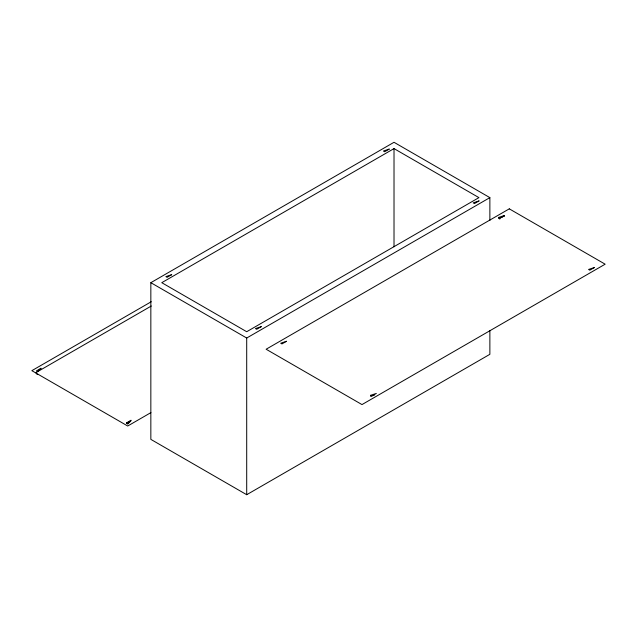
<?xml version="1.0" encoding="UTF-8"?>
<svg xmlns="http://www.w3.org/2000/svg" width="637" height="637" viewBox="0 0 637 637"><rect width="100%" height="100%" fill="white"/><g stroke="black" fill="none" stroke-linecap="round" stroke-linejoin="round"><path stroke-width="0.96" d="M127.711 423.613L131.023 420.261L126.46 422.896L126.46 423.374L131.023 420.738L127.711 424.091L126.46 422.896M489.869 330.515L489.869 354.315L246.702 494.71L150.842 439.371L150.842 282.685L394.016 142.29L489.869 197.629L489.869 220.442M394.016 148.596L161.774 282.685L246.702 331.718L478.936 197.629L394.016 148.596L394.016 246.774M151.287 301.715L31.85 370.67L127.711 426.01L150.905 412.617M35.584 372.82L151.311 306.007M150.842 282.685L246.702 338.024L489.869 197.629M498.5 218.427L498.5 217.472L499.75 218.188L504.313 215.553L504.313 216.508M498.5 217.472L504.313 215.553M499.336 218.157L502.657 217.058M370.519 395.338L376.332 393.419L371.769 396.055L370.519 395.338L370.519 396.294M371.347 396.023L374.667 394.924M36.413 373.784L37.663 374.5M499.75 218.188L499.75 219.144M246.702 338.024L246.702 494.71M40.983 368.274L37.663 371.626L36.413 370.909L40.983 368.274M171.679 274.69L167.109 277.326L165.867 276.609L171.679 274.69M389.207 149.098L384.644 151.733L383.402 151.017L389.207 149.098M261.25 326.654L256.679 329.289L255.437 328.573L261.25 326.654M479 200.934L474.43 203.569L473.187 202.853L479 200.934M509.289 208.848L266.123 349.235L361.983 404.583L605.15 264.188L509.289 208.848M286.499 341.305L281.936 343.94L280.694 343.224L286.499 341.305M594.361 267.54L589.798 270.176L588.548 269.459L594.361 267.54"/></g></svg>
